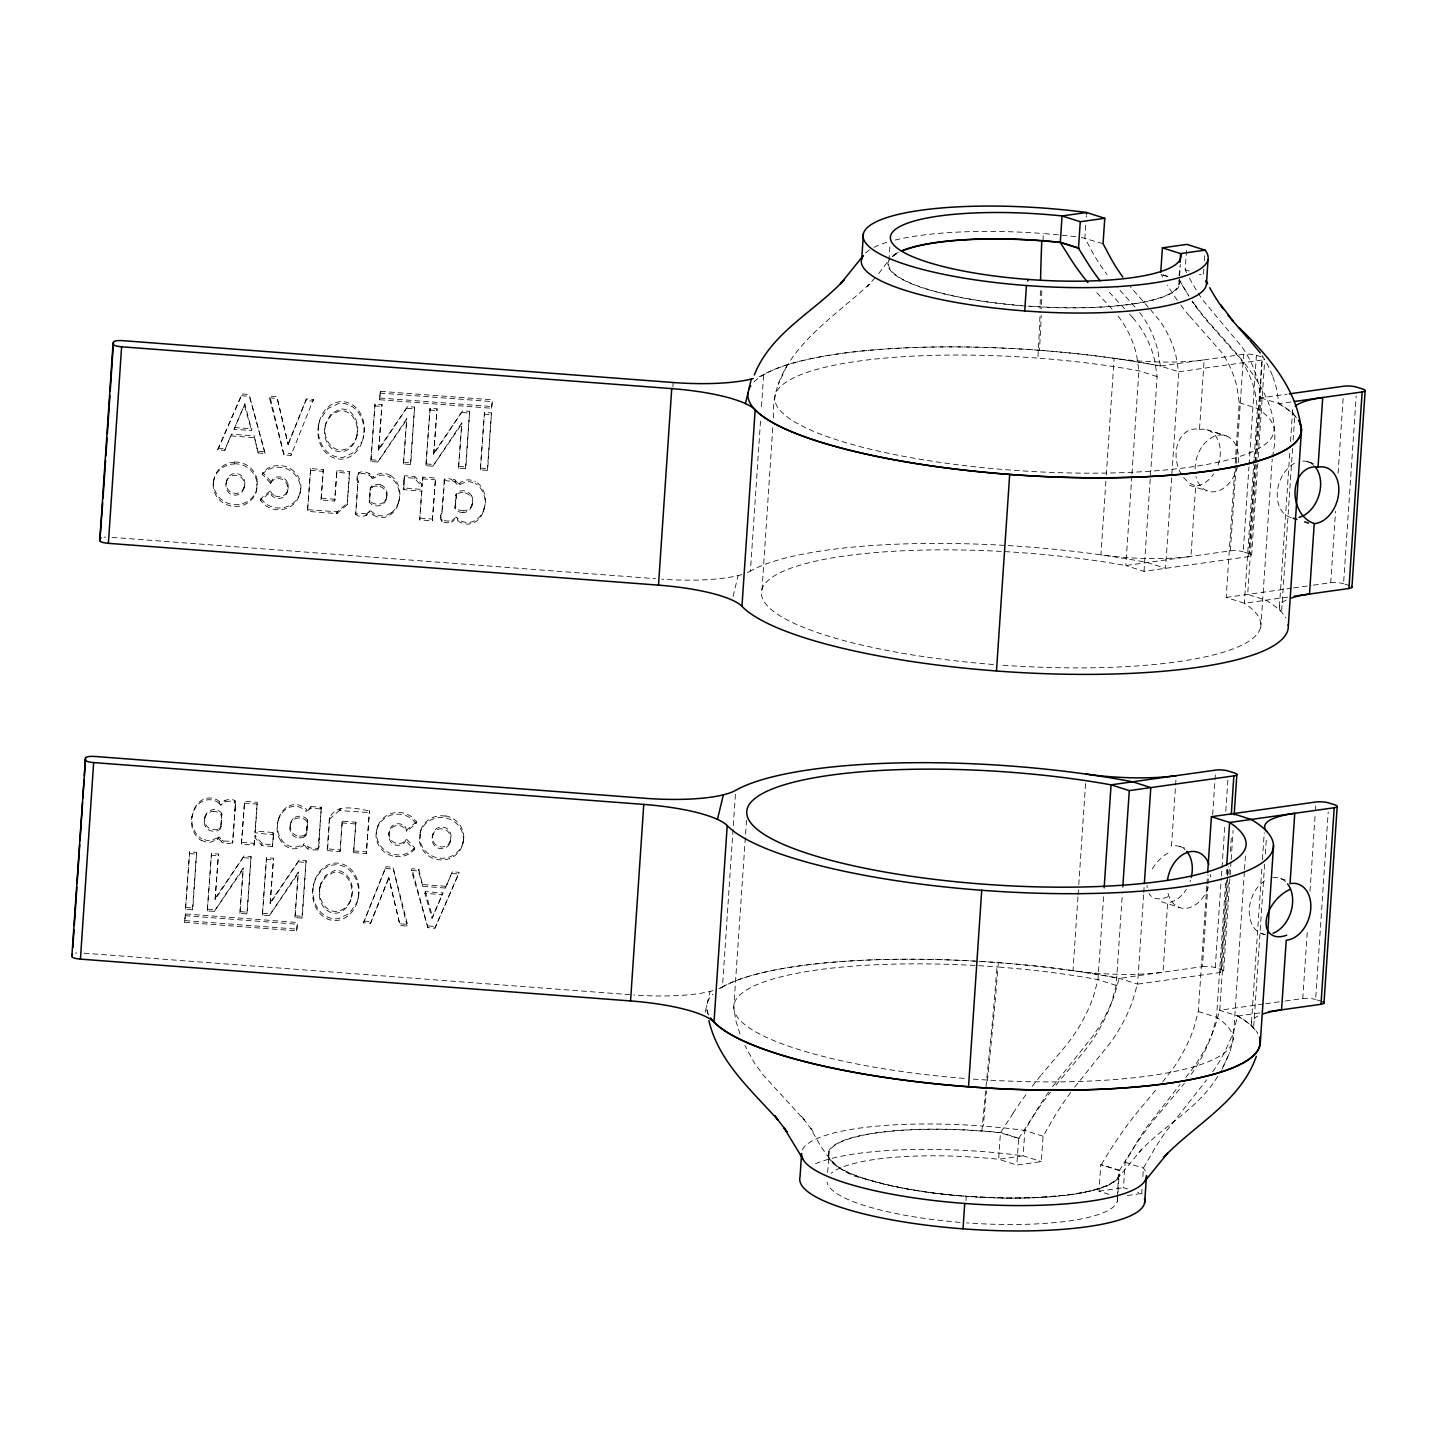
<?xml version="1.0" encoding="UTF-8"?>
<svg xmlns="http://www.w3.org/2000/svg" width="1437" height="1437" viewBox="0 0 1437 1437"><rect width="100%" height="100%" fill="white"/><g stroke="black" fill="none" stroke-linecap="round" stroke-linejoin="round"><path stroke-width="0.75" stroke-dasharray="5 3.75" d="M1040.388 290.633L1040.119 308.865M1041.789 290.723L1041.591 302.758A130.947 4.922 -85.7 0 1 1041.412 308.811M235.003 806.768C237.949 799.098 224.028 800.175 221.28 804.882M321.313 807.396L320.882 809.085M363.866 433.004C364.908 421.257 358.819 407.928 346.982 404.21A18.897 18.376 13.5 0 0 338.575 403.563L327.852 408.539L320.235 419.388M319.715 889.701C318.978 898.197 323.074 908.022 331.66 910.842A13.005 12.646 13.5 0 0 337.641 911.292C355.675 907.968 356.843 878.582 339.94 872.78A13.005 12.646 13.5 0 0 333.959 872.331L326.325 876.013L320.9 883.989L325.409 875.6L334.372 870.588A13.005 12.646 13.5 0 1 340.353 871.038C358.172 877.63 355.568 909.028 337.228 913.034A13.005 12.646 13.5 0 1 331.246 912.585C321.457 909.28 317.523 897.263 319.876 887.868M1043.011 240.877L1043.298 233.548A173.141 39.302 3.8 0 1 1075.415 236.692L1076.008 236.764M272.904 840.429L273.515 832.562L255.355 830.999L257.259 802.313L244.595 801.361L241.416 844.13L254.08 845.1L255.175 835.831M307.231 822.377L307.374 819.916L306.979 831.035A44.529 43.326 13.5 0 0 306.943 832.023L306.458 834.394M380.464 484.826L381.003 485.005A8.927 8.694 13.5 0 1 385.583 488.634L386.122 489.64A11.334 11.029 13.5 0 1 386.804 496.861L386.409 498.621A9.79 9.52 13.5 0 1 383.032 504.118A9.915 9.646 13.5 0 1 376.099 505.86L373.925 505.483A8.119 7.904 13.5 0 1 370.315 503.201L369.291 501.513L369.974 491.167A44.529 43.326 13.5 0 0 370.01 490.179L370.512 487.772M380.428 484.916A9.772 9.502 13.5 0 0 373.009 485.149A8.856 8.604 13.5 0 0 372.201 485.814L371.644 486.227A2.784 2.712 13.5 0 0 370.405 488.436A44.529 43.326 13.5 0 1 370.405 489.424L369.722 499.771L370.728 501.459A8.119 7.904 13.5 0 0 374.339 503.74L376.512 504.153A9.915 9.646 13.5 0 0 383.463 502.411M404.192 479.707L403.402 489.604L421.598 491.203L419.694 519.889L432.357 520.841L435.537 478.072L422.873 477.102L421.939 486.514L422.873 477.102M404.048 481.772L403.923 487.915L422.011 489.46L419.694 519.889M221.352 815.156L221.765 813.414L220.741 828.341L221.621 815.965L220.22 813.845A8.119 7.904 13.5 0 0 216.484 811.797L214.849 811.528A12.34 11.999 13.5 0 0 213.7 811.492M462.84 512.452A12.34 11.999 13.5 0 1 461.672 512.416L460.038 512.147A8.119 7.904 13.5 0 1 456.301 510.099L454.9 507.908L456.355 494.957A11.604 11.28 13.5 0 1 457.918 493.699M463.253 510.71A12.34 11.999 13.5 0 1 462.103 510.674L460.451 510.404A8.119 7.904 13.5 0 1 456.732 508.375L455.331 506.165L456.768 493.214A11.604 11.28 13.5 0 1 458.349 491.957M307.644 820.814L307.5 823.401M235.273 802.978C236.638 797.84 223.903 798.721 221.693 803.139M318.601 847.884L321.277 808.007L318.763 841.058C323.253 852.159 309.727 849.968 304.285 843.573M372.776 478.575C368.375 472.575 353.268 469.63 357.777 482.886L355.675 514.195L358.19 481.144C353.664 467.869 368.824 470.905 373.189 476.833M444.267 480.479L441.77 513.404C435.878 523.122 449.745 525.313 454.379 519.817M444.68 478.755L442.183 511.68C436.219 521.667 450.769 523.661 455.242 517.697M754.03 381.865A277.341 62.941 3.8 0 1 1039.49 350.287L1040.819 324.744A130.947 4.922 -85.7 0 0 1041.214 315.134M235.309 806.911L232.686 841.723M1160.557 366.004A277.557 62.994 3.8 0 0 763.64 374.536L761.341 408.773M233.01 841.076L232.56 843.196L235.686 801.253M762.005 589.906L772.819 426.843M773.411 417.898C770.34 355.46 831.035 320.361 870.373 283.269L867.337 286.574L875.869 276.802M1244.37 871.666L1233.269 1039.202L1229.785 1052.531L1221.252 1070.87M1244.532 869.439L1245.412 856.021M184.583 922.356L185.463 913.95L297.423 922.464L296.974 929.128L296.543 930.871L184.583 922.356L185.463 913.95M185.481 909.244L189.63 851.836L196.618 852.357L192.881 908.04L192.45 909.783L185.481 909.244L189.63 851.836M192.45 909.783L196.618 852.357M207.305 910.896L211.473 853.488L218.46 854.027L215.101 899.508L244.056 855.967L251.044 856.506L247.308 912.172L246.877 913.914L239.907 913.375L243.248 867.894L214.293 911.435L207.305 910.896L211.473 853.488M215.101 899.508L218.46 854.027M241.416 844.13L244.595 801.361M239.907 913.375L243.248 867.894M246.877 913.914L251.044 856.506M254.08 845.1L255.014 835.687M273.731 833.155L273.317 834.897L254.942 832.741L257.259 802.313M262.378 915.082L266.528 857.673L273.515 858.212L270.156 903.693L299.13 860.152L306.099 860.691L302.363 916.357L301.95 918.099L294.962 917.56L298.321 872.079L269.366 915.62L262.378 915.082L266.528 857.673M272.527 845.962L272.671 843.878M270.156 903.693L273.515 858.212M310.661 468.588L307.482 511.392L310.661 468.588L323.379 469.558L321.026 499.986L334.695 501.01L337.048 470.582L349.748 471.552L349.335 473.294L336.635 472.324L334.695 501.01M321.026 499.986L323.379 469.558M294.962 917.56L298.321 872.079M296.543 930.871L297.423 922.464M301.95 918.099L306.099 860.691M349.299 473.779L347.197 504.728L349.73 472.037M327.223 850.165L329.289 819.395C334.516 802.241 357.328 808.833 368.914 810.773L368.501 812.516L339.312 810.54L339.635 808.887M327.636 848.423L329.756 817.473M342.24 821.192L340.318 849.878L327.618 848.908L327.187 850.65L339.904 851.62L342.24 821.192L355.927 822.215L353.574 852.644L366.291 853.614L369.471 810.809L366.291 853.614M370.836 461.511L375.003 404.102L381.991 404.641L378.632 450.122L407.587 406.581L414.575 407.12L410.838 462.786L410.407 464.528L403.438 463.989L406.797 418.508L377.823 462.049L370.836 461.511L375.003 404.102M379.53 399.737L380.41 391.331L492.352 399.845L491.903 406.527L491.49 408.252L379.53 399.737L380.41 391.331M378.632 450.122L381.991 404.641M353.574 852.644L355.927 822.215M403.438 463.989L406.797 418.508M403.779 481.449L404.462 475.701M404.246 479.006L404.426 476.24M410.407 464.528L414.575 407.12M425.909 465.696L430.058 408.288L437.046 408.826L433.687 454.308L462.66 410.766L469.648 411.305L465.893 466.971L465.48 468.713L458.493 468.175L461.852 422.694L432.896 466.235L425.909 465.696L430.058 408.288M433.687 454.308L437.046 408.826M432.357 520.841L435.537 478.072M458.493 468.175L461.852 422.694M465.48 468.713L469.648 411.305M480.335 469.845L484.485 412.419L491.472 412.958L487.736 468.624L487.323 470.366L480.335 469.845L484.485 412.419M487.323 470.366L491.472 412.958M491.49 408.252L492.352 399.845M672.893 386.966L673.181 382.511M735.403 794.392L722.47 986.878A90.998 20.657 3.8 0 1 718.751 988.674M747.402 572.573A90.998 20.657 3.8 0 0 750.419 571.082L760.658 418.903M746.521 820.258L733.822 1006.601L735.69 1020.288L740.091 1034.281M827.658 1172.502L829.005 1152.6M889.88 246.859L888.838 262.342A145.604 33.051 3.8 0 0 1021.761 305.596M965.969 1200.506L966.257 1196.213C932.236 1193.752 898.179 1188.848 865.451 1178.933C836.083 1173.598 823.778 1152.869 810.648 1128.261L813.486 1131.961L801.271 1116.01L804.289 1119.944L764.268 1076.241L754.551 1063.272L744.869 1045.435M1070.673 1092.515L1064.907 1100.616A294.082 210.179 -72.4 0 0 1053.86 1117.537L1043.064 1136.218L1041.34 1161.599L1016.857 1165.048L1018.635 1138.517L1000.439 1132.751A145.604 33.051 3.8 0 0 829.472 1151.217A145.604 33.051 3.8 0 0 972.49 1196.644A145.604 33.051 3.8 0 0 1118.974 1170.401L1119.621 1170.311A355.514 254.08 -72.4 0 1 1153.785 1119.998L1184.375 1083.372M1085.707 225.196L1084.863 237.895L1093.341 253.846A294.082 210.179 -72.4 0 0 1102.287 267.947L1107.065 274.575M1086.246 217.256L1086.354 215.676M1077.948 896.939L1072.99 970.64A90.998 20.657 3.8 0 0 1163.018 972.202L1167.688 902.544L1168.694 902.436A29.117 20.819 -72.4 0 0 1186.279 889.467M1078.073 894.892L1078.486 888.749M1078.774 884.653L1085.653 782.285M1105.897 481.144L1100.94 554.844A90.998 20.657 3.8 0 0 1190.968 556.388L1195.692 486.047A29.117 20.819 -72.4 0 0 1213.564 474.048M1106.31 475L1114.142 358.298A90.998 20.657 3.8 0 0 1204.17 359.861L1199.5 429.501A28.794 21.304 80.6 0 0 1176.131 452.278A28.794 21.304 80.6 0 0 1195.71 485.688M1103.562 896.778L1097.994 979.603L1093.413 996.667A115.876 82.825 -72.4 0 1 1088.33 1009.259A127.336 90.998 -72.4 0 1 1073.241 1035.861L1070.547 1039.616A183.792 131.36 -72.4 0 1 1065.086 1046.657L1041.502 1074.696M1131.835 476.024L1125.818 565.567L1144.014 571.351L1248.591 556.622A9.107 2.066 3.8 0 0 1249.292 553.73L1255.291 464.402M1131.997 473.779L1138.912 370.8L1136.559 354.723A115.876 82.825 -72.4 0 0 1133.092 343.317A127.336 90.998 -72.4 0 0 1121.327 320.505L1119.1 317.433A183.792 131.36 -72.4 0 0 1116.854 314.595M1109.113 1194.363L1099 1191.147L1100.778 1164.617L1119.621 1170.311A146.017 33.141 3.8 0 1 1119.854 1174.712M1055.908 1085.151A361.567 258.409 -72.4 0 1 1059.716 1080.516L1083.3 1052.441A183.792 131.36 -72.4 0 0 1088.761 1045.418L1091.455 1041.645A127.336 90.998 -72.4 0 0 1106.544 1015.061A115.876 82.825 -72.4 0 0 1111.609 1002.451L1116.19 985.387L1122.351 893.598M1144.014 571.351L1157.108 376.584L1154.755 360.489A115.876 82.825 -72.4 0 0 1151.306 349.101A127.336 90.998 -72.4 0 0 1139.523 326.289L1137.296 323.217M1117.196 1196.931L1118.974 1170.401L1100.778 1164.617M1179.112 275.706L1179.705 266.869M1117.393 1201.188L1117.842 1194.56M1117.986 1192.351L1119.172 1174.658M1179.023 284.4L1180.352 264.498M1127.542 1188.974L1123.483 1187.698L1125.189 1162.299L1136.002 1143.636A294.046 210.161 -72.4 0 1 1147.049 1126.698L1180.011 1084.522M1186.585 272.563L1185.184 269.761L1186.621 248.601M1143.601 894.784L1137.601 984.111L1119.207 978.363L1100.275 974.933A277.107 62.887 3.8 0 0 998.32 962.646A277.341 62.941 3.8 0 0 718.967 989.231M1143.762 892.557L1144.211 885.857M1141.966 1189.243L1141.697 1193.482A172.907 39.248 3.8 0 1 1142.181 1194.129M1142.828 1176.544L1143.385 1168.083L1154.198 1149.42A294.046 210.161 -72.4 0 1 1165.245 1132.482L1206.739 1079.816M1203.811 269.204L1203.38 275.545L1199.338 274.269M1204.386 260.726L1204.817 254.385M1175.933 780.057L1171.496 845.998A29.117 20.819 -72.4 0 1 1185.238 849.806M1162.623 1081.971L1173.58 1067.745A127.336 90.998 -72.4 0 0 1187.86 1042.903A115.876 82.825 -72.4 0 0 1193.752 1028.533L1198.314 1011.468L1206.757 886.108M1206.9 883.863L1207.511 874.917M1287.696 597.109L1244.352 603.217L1226.156 597.433L1235.03 465.354M1235.191 463.127L1239.251 402.665L1236.898 386.589A115.876 82.825 -72.4 0 0 1232.856 373.62A127.336 90.998 -72.4 0 0 1221.666 352.388L1189.297 315.745M1052.477 1086.731L1092.12 1037.029A128.414 91.77 -72.4 0 0 1108.466 1009.492A119.002 85.052 -72.4 0 0 1114.393 995.284L1119.207 978.363L1202.446 966.634L1207.852 886.234M1207.996 884.006L1208.607 875.079M1212.648 814.761L1215.504 772.334M993.452 664.505A250.272 56.797 3.8 0 1 770.95 578.141A250.272 56.797 3.8 0 1 1125.818 565.567L1230.395 550.838L1243.598 354.292A9.107 2.066 3.8 0 1 1256.423 355.28L1262.494 357.202A9.107 2.066 3.8 0 1 1264.524 358.19M1074.642 1087.162L1110.316 1042.795A128.414 91.77 -72.4 0 0 1126.68 1015.258A119.002 85.052 -72.4 0 0 1132.59 1001.068L1137.403 984.147L1220.642 972.418A9.107 2.066 3.8 0 0 1221.342 969.544L1215.271 967.622L1221.27 878.276M1221.432 876.049L1224.881 824.676M1225.779 811.276L1227.881 780.004M1249.292 553.73L1243.221 551.808L1248.933 466.935M1249.076 464.708L1256.423 355.28M1225.545 882.929L1216.528 1017.252L1211.948 1034.317A115.876 82.825 -72.4 0 1 1206.056 1048.687A127.336 90.998 -72.4 0 1 1191.776 1073.511L1190.07 1075.936M1226.156 873.983L1226.462 869.511M1253.98 459.948L1244.352 603.217A250.272 56.797 3.8 0 1 999.972 665.008M1254.142 457.702L1257.447 408.449L1255.094 392.373A115.876 82.825 -72.4 0 0 1251.052 379.404A127.336 90.998 -72.4 0 0 1239.862 358.172L1207.493 321.529A355.514 254.08 -72.4 0 1 1192.153 301.159L1196.895 308.093L1192.315 301.231M1220.642 972.418L1227.09 876.39M1227.252 874.145L1227.701 867.445M1248.591 556.622L1254.752 465.049M1254.896 462.822L1261.812 360.076A9.107 2.066 3.8 0 0 1264.506 359.25M1221.342 969.544L1227.485 877.971M1227.647 875.744L1228.24 866.798M1255.435 462.175L1262.494 357.202M1228.294 882.911L1219.744 1010.211L1215.397 1025.282A117.942 84.298 -72.4 0 1 1209.667 1039.526M1228.904 873.983L1229.353 867.283M1230.395 851.638L1231.293 838.238M1256.405 464.87L1247.693 594.415L1265.889 600.181A277.557 62.994 3.8 0 1 1285.917 618M1256.549 462.642L1260.896 397.869M1223.641 971.178L1231.006 861.751M1231.15 859.506L1233.108 830.478M1251.591 555.383L1257.752 463.81M1258.201 457.11L1264.65 361.082M1260.752 627.825L1272.23 459.229M1272.374 457.02C1287.893 389.391 1226.228 349.011 1192.171 301.141M1251.483 1022.533L1261.83 868.433M1262.44 859.488L1264.237 832.688M1279.433 606.719L1289.941 450.392M1290.534 441.464L1292.635 410.192M1264.632 864.23L1253.621 1028.012A90.998 20.657 3.8 0 1 1257.77 1016.121M1265.332 854.009L1266.428 837.627M1292.582 448.434L1281.57 612.216A90.998 20.657 3.8 0 1 1288.181 599.193M1293.138 440.243L1294.791 415.688A90.998 20.657 3.8 0 1 1293.084 408.826M1285.307 1000.978L1302.784 998.517L1307.293 931.517M1309.987 891.317L1315.25 813.144M1315.394 810.917L1315.843 804.217M1313.256 585.164L1330.734 582.703L1335.548 511.249M1338.098 473.276L1343.2 397.33M1321.681 1001.409L1315.609 999.487L1328.219 811.887M1349.63 585.613L1343.559 583.691L1356.169 396.073M272.761 842.495L272.85 841.112M1116.19 985.387L1097.994 979.603L1087.845 977.825A250.164 56.779 3.8 0 0 996.991 966.921L994.206 1001.625A131.162 4.922 -85.7 0 1 991.71 1028.91L985.782 1088.941M307.015 825.88L306.548 832.777A44.529 43.326 13.5 0 0 306.53 833.765A2.784 2.712 13.5 0 1 305.434 835.957L304.752 836.388A8.856 8.604 13.5 0 1 303.89 836.945M307.338 825.628L307.446 824.155M998.32 962.628L995.913 992.644A130.947 4.922 -85.7 0 1 993.183 1022.803L987.183 1083.462M273.623 834.538L272.491 846.501M421.993 490.197L421.562 491.939M221.244 826.257L220.723 827.155M981.938 1130.901L983.591 1112.454A264.57 9.933 -85.7 0 1 985.602 1090.755M802.349 1149.869A172.907 39.248 3.8 0 1 983.303 1126.087L986.483 1090.899M318.673 425.28C316.679 437.71 322.589 452.547 335.306 456.571A18.897 18.376 13.5 0 0 343.73 457.217L354.436 452.242L362.052 441.393M357.166 434.459C355.963 442.201 350.808 450.302 342.563 451.613A13.005 12.646 13.5 0 1 336.581 451.164C326.073 447.59 322.606 434.405 325.552 424.58C323.361 434.01 327.133 446.099 337.012 449.422A13.005 12.646 13.5 0 0 342.994 449.871C361.172 446.206 363.076 415.814 345.706 409.617A13.005 12.646 13.5 0 0 339.725 409.168L330.744 414.179L325.606 424.436M313.32 886.701C311.344 899.131 317.236 913.968 329.971 917.992A18.897 18.376 13.5 0 0 338.378 918.638L349.101 913.663L356.699 902.813M358.28 896.922C360.256 884.491 354.364 869.654 341.647 865.631A18.897 18.376 13.5 0 0 333.222 864.984C323.774 866.367 316.607 874.468 314.002 883.342M347.179 504.782L336.761 513.584L308.039 511.428L308.452 509.686L337.228 511.841L347.646 502.806M256.846 489.101L256.954 482.509M420.107 833.101L419.999 839.693M318.17 849.68L318.026 848.225M219.214 803.391A15.017 14.621 13.5 0 0 200.659 802.367A21.106 20.549 13.5 0 0 193.133 812.534L191.588 818.731A25.13 24.447 13.5 0 0 192.504 828.61L193.923 832.274A17.962 17.478 13.5 0 0 201.288 840.501M219.627 801.666A15.017 14.621 13.5 0 0 201.072 800.625A21.106 20.549 13.5 0 0 193.546 810.791L192.001 816.988A25.13 24.447 13.5 0 0 192.917 826.868L194.354 830.532A17.962 17.478 13.5 0 0 201.701 838.759M356.735 436.201C358.909 426.753 355.19 414.682 345.293 411.359A13.005 12.646 13.5 0 0 339.312 410.91L331.678 414.592L326.253 422.586M319.463 889.611L320.685 884.114M225.986 483.604L227.333 478.647A9.053 8.802 13.5 0 1 235.381 473.509A9.969 9.7 13.5 0 1 237.608 473.779A8.873 8.622 13.5 0 1 243.751 478.467L244.272 479.76A12.197 11.873 13.5 0 1 244.362 486.82L242.188 491.903A8.784 8.55 13.5 0 1 235.381 495.172L232.273 494.723A8.155 7.939 13.5 0 1 228.77 492.657L227.244 490.664A11.28 10.975 13.5 0 1 226.004 483.604M319.355 421.921C321.475 412.329 328.929 403.33 338.988 401.839A18.897 18.376 13.5 0 1 347.395 402.468C361.693 407.066 367.064 424.616 363.184 438.051L364.046 433.758M1259.746 1012.923L1237.742 1016.013L1233.593 1031.047A117.942 84.298 -72.4 0 1 1227.863 1045.292A128.414 91.77 -72.4 0 1 1211.84 1073.008M213.161 483.586A21.86 21.268 13.5 0 0 231.519 506.093A22.004 21.411 13.5 0 0 256.451 491.256L257.367 480.766M455.798 495.603L456.158 494.059M445.434 816.126A22.004 21.411 13.5 0 0 420.502 830.945L419.568 841.435M217.688 449.871L242.063 393.989L249.032 394.528L265.091 453.481L258.103 452.942L254.115 435.878L231.501 434.154L224.675 450.392L217.688 449.871L242.063 393.989M234.752 462.229A21.878 21.304 13.5 0 0 214.347 477.587L213.951 479.329A22.022 21.429 13.5 0 0 213.215 483.586L213.951 479.329A21.878 21.304 13.5 0 1 234.339 463.971M224.675 450.392L231.501 434.154M234.015 429.268L244.901 403.887L251.673 430.615L234.015 429.268L244.901 403.887M244.362 486.82L242.619 490.161A8.784 8.55 13.5 0 1 235.812 493.43L232.704 492.999A8.155 7.939 13.5 0 1 229.184 490.933L227.657 488.939A11.28 10.975 13.5 0 1 226.417 481.88L226.777 480.174M265.091 453.481L249.032 394.528M288.621 442.812L306.44 398.893L313.428 399.414L290.975 455.439L283.987 454.918L269.438 397.851L269.869 396.109L276.838 396.648L288.19 444.554L276.838 396.648M258.103 452.942L254.115 435.878M256.361 491.22L256.774 489.496A22.004 21.411 13.5 0 1 231.932 504.333A21.86 21.268 13.5 0 1 213.574 481.844A22.022 21.429 13.5 0 1 214.364 477.587M270.533 483.209L262.217 474.084L266.995 468.749A22.327 21.735 13.5 0 1 284.167 466.181L285.927 466.666A21.034 20.477 13.5 0 1 290.723 468.929M260.492 500.417L260.905 498.675L270.318 490.771L269.922 492.586L260.492 500.417L264.659 504.89A22.291 21.681 13.5 0 0 285.155 508.86A21.86 21.286 13.5 0 0 300.513 489.55A21.07 20.513 13.5 0 0 300.046 484.395A22.13 21.537 13.5 0 0 290.292 470.671A21.034 20.477 13.5 0 0 285.514 468.408L283.754 467.905A22.327 21.735 13.5 0 0 266.563 470.474L262.217 474.084M270.461 483.299L272.419 479.491A8.694 8.46 13.5 0 1 276.928 477.012L280.449 476.94A8.963 8.712 13.5 0 1 287.723 483.55M191.768 817.491L192.181 815.749M283.987 454.918L269.869 396.109M290.975 455.439L291.388 453.697L284.4 453.176M205.257 826.365A11.262 10.957 13.5 0 1 204.557 818.821L204.934 817.078A11.262 10.957 13.5 0 0 205.671 824.622M288.19 444.554L306.44 398.893M313.428 399.414L313.015 401.157L306.027 400.636M221.621 816.09L222.034 814.348M224.855 801.882L225.286 800.14M300.046 493.142L300.477 491.4M201.36 840.376L206.443 842.172A13.113 12.771 13.5 0 0 210.431 842.226L217.203 839.549L219.053 836.783L221.226 839.226A32.315 31.434 13.5 0 1 221.927 840.052L221.514 841.795A32.315 31.434 13.5 0 0 220.813 840.968L218.622 838.507L219.053 836.783M221.226 821.964L221.639 820.222M223.974 841.094C240.32 840.968 226.507 846.68 223.974 841.094A2.748 2.676 13.5 0 1 221.873 840.088M234.68 802.331L235.093 800.589M234.77 810.522L235.183 808.797M336.635 472.324L337.048 470.582M254.96 832.005L255.373 830.263M255.445 836.1L255.121 837.915L262.037 845.621L272.15 846.501L272.563 844.758L262.45 843.878L255.301 835.957M336.438 513.602L336.869 511.859M337.318 513.314L337.731 511.59M261.75 845.387L262.163 843.645M358.334 474.461L358.801 472.468M272.671 834.214L273.084 832.49M358.927 473.976L359.34 472.234M357.777 482.886L358.19 481.144M278.185 820.527L279.065 818.066A21.357 20.783 13.5 0 1 285.855 809.265L290.076 807.109A14.262 13.885 13.5 0 1 300.117 807.307L303.261 808.995A21.735 21.16 13.5 0 1 304.895 810.288C306.871 813.198 307.769 809.39 305.327 808.546A21.735 21.16 13.5 0 0 303.692 807.235L300.531 805.582A14.262 13.885 13.5 0 0 290.49 805.367L286.304 807.558M356.053 512.937L355.657 514.877M366.453 513.853C347.916 511.572 359.663 519.996 367.405 514.446M369.004 475.216L369.237 473.276M371.626 478.108L372.039 476.365M296.471 837.376L295.95 837.196A8.927 8.694 13.5 0 1 291.37 833.568L290.813 832.562A11.334 11.029 13.5 0 1 290.148 825.341L290.543 823.581A9.79 9.52 13.5 0 1 293.92 818.084M371.644 486.227L371.77 487.556A8.856 8.604 13.5 0 1 372.632 486.999M369.704 495.46L370.117 493.717M366.058 515.56L367.818 512.704M369.291 501.387L369.722 499.645M369.578 502.285L369.992 500.561M310.536 808.33L310.895 806.642L306.889 811.366L310.877 808.169L320.738 808.905M306.835 828.484L307.249 826.742M305.398 835.903L305.812 834.178A2.784 2.712 13.5 0 0 306.961 832.023M317.685 849.968C313.266 849.788 304.572 850.704 305.327 844.094M307.716 848.926L308.147 847.219M320.541 808.869L321.152 807.181M391.098 512.937A21.357 20.783 13.5 0 0 397.869 504.136L398.767 501.675M318.763 841.058L319.176 839.316M403.222 489.047L403.635 487.305M403.851 489.73L404.282 487.987M414.79 478.557L414.592 476.455L404.803 475.701L404.39 477.443L414.431 478.27L421.885 486.478M340.084 810.342L340.497 808.6M421.526 486.137L421.831 484.287L415.203 476.815M339.904 851.62L340.318 849.878M443.943 481.126L444.356 479.383M441.77 513.404L442.183 511.68M441.249 520.948L441.68 519.224M350.287 901.358L350.7 899.616M441.842 521.613L442.273 519.871M452.978 481.126C450.446 475.539 436.866 481.503 452.978 481.126A2.748 2.676 13.5 0 1 455.062 482.113A32.315 31.434 13.5 0 0 455.709 482.976L457.9 485.419L466.109 481.718A13.113 12.771 13.5 0 1 470.079 481.772L475.162 483.55M455.026 482.149L455.439 480.407A32.315 31.434 13.5 0 0 456.14 481.233L458.313 483.694L457.9 485.419M455.709 495.999L456.122 494.256M455.313 501.98L455.727 500.238M459.337 484.395L460.702 482.078L466.522 479.976A13.113 12.771 13.5 0 1 470.51 480.03L475.593 481.826M377.518 827.443L377.931 825.7M451.703 522.026L452.134 520.284M454.918 507.854L455.331 506.111M455.188 508.788L455.601 507.045M457.469 520.374L457.882 518.649A15.879 15.466 13.5 0 1 456.948 517.823L455.996 516.889L456.535 519.565A15.879 15.466 13.5 0 0 457.451 520.392A15.017 14.621 13.5 0 0 475.863 521.577A21.106 20.549 13.5 0 0 483.407 511.41L484.952 505.213A25.13 24.447 13.5 0 0 484.035 495.334L482.598 491.67A17.962 17.478 13.5 0 0 475.252 483.443M388.331 879.39L370.512 923.308L363.525 922.788L385.978 866.762L392.966 867.283L407.497 924.35L407.084 926.093L400.097 925.554L388.744 877.648L400.097 925.554M388.78 833.999L389.193 832.257M370.512 923.308L388.744 877.648M471.695 495.837A11.262 10.957 13.5 0 1 472.396 503.381L472.019 505.123A11.262 10.957 13.5 0 0 471.264 497.579M363.525 922.788L385.978 866.762M407.084 926.093L392.966 867.283M414.305 849.86L414.736 848.117C401.839 832.346 404.39 840.843 414.305 849.86L409.958 853.452A22.327 21.735 13.5 0 1 392.786 856.021M416.461 821.784L407.066 829.688L406.635 831.43L416.047 823.527L416.461 821.784L412.293 817.312A22.291 21.681 13.5 0 0 391.798 813.36A21.86 21.286 13.5 0 0 376.44 832.652A21.07 20.513 13.5 0 0 376.907 837.807A22.13 21.537 13.5 0 0 386.643 851.53M420.592 830.981L420.179 832.706A22.004 21.411 13.5 0 1 445.021 817.869A21.86 21.268 13.5 0 1 463.379 840.358M411.449 870.463L411.862 868.738L418.85 869.259L422.837 886.324L445.434 888.048L452.278 871.81L459.265 872.331L434.89 928.212L427.903 927.673L411.449 870.463L418.436 871.002L422.837 886.324M418.436 871.002L418.85 869.259M449.619 843.555A9.053 8.802 13.5 0 1 441.572 848.692A9.969 9.7 13.5 0 1 439.345 848.423A8.873 8.622 13.5 0 1 433.184 843.735L432.681 842.441A12.197 11.873 13.5 0 1 432.591 835.382L434.746 830.299A8.784 8.55 13.5 0 1 441.554 827.029L444.662 827.478A8.155 7.939 13.5 0 1 448.182 829.544L449.709 831.538A11.28 10.975 13.5 0 1 450.949 838.597L449.619 843.555M424.849 893.329L425.28 891.587L442.937 892.934L432.052 918.315L424.849 893.329L442.506 894.676M427.903 927.673L411.862 868.738M432.052 918.315L442.937 892.934M434.89 928.212L459.265 872.331M445.434 888.048L452.278 871.81M419.478 841.435A21.968 21.375 13.5 0 0 442.201 859.919A21.878 21.304 13.5 0 0 462.606 844.615L463.001 842.872A22.022 21.429 13.5 0 0 463.738 838.615M733.086 596.445L738.079 575.59M705.136 1012.259L710.129 991.404M483.443 511.428L485.365 503.471A25.13 24.447 13.5 0 0 484.449 493.592L483.012 489.927A17.962 17.478 13.5 0 0 475.665 481.7M325.139 426.322L326.037 422.712M319.786 887.743L321.313 882.264M450.176 842.028L450.553 840.34A11.28 10.975 13.5 0 0 449.332 833.244L447.751 831.287A8.155 7.939 13.5 0 0 444.249 829.203L441.141 828.79A8.784 8.55 13.5 0 0 434.333 832.041L432.591 835.382M319.768 420.179L318.691 424.472L319.104 422.747C315.206 436.165 320.631 453.733 334.893 458.313A18.897 18.376 13.5 0 0 343.299 458.96C353.376 457.451 360.831 448.452 362.932 438.86M362.519 440.602L363.597 436.309M357.166 902.023L358.262 897.73L357.831 899.454C361.747 886.036 356.322 868.469 342.06 863.888A18.897 18.376 13.5 0 0 333.635 863.242C322.571 864.876 315.08 875.402 313.356 885.893L313.769 884.15C309.853 897.586 315.278 915.135 329.54 919.734A18.897 18.376 13.5 0 0 337.964 920.363C348.023 918.872 355.478 909.872 357.597 900.28M287.22 492.172L287.957 489.334M329.324 819.27L339.276 810.576M484.646 507.189L483.856 509.686A21.106 20.549 13.5 0 1 476.276 519.817A15.017 14.621 13.5 0 1 457.738 518.811M226.345 481.916L226.92 480.389A9.053 8.802 13.5 0 1 234.967 475.252A9.969 9.7 13.5 0 1 237.195 475.503A8.873 8.622 13.5 0 1 243.338 480.209L243.859 481.503A12.197 11.873 13.5 0 1 243.931 488.544M450.607 840.286L450.032 841.813A9.053 8.802 13.5 0 1 441.985 846.95A9.969 9.7 13.5 0 1 439.758 846.698A8.873 8.622 13.5 0 1 433.615 841.992L433.094 840.699A12.197 11.873 13.5 0 1 433.004 833.658M220.741 828.341L220.292 828.88A11.604 11.28 13.5 0 1 218.604 830.245A9.484 9.233 13.5 0 1 211.473 830.945L210.377 830.712A8.82 8.568 13.5 0 1 205.904 827.281L205.365 826.311M786.757 366.13L778.225 384.469M1222.025 1069.2L1229.785 1052.531M1018.635 1138.517L1031.371 1118.92A361.567 258.409 -72.4 0 1 1050.411 1092.12M1013.175 1113.136L1000.439 1132.751L998.661 1159.264L1016.857 1165.048M1217.696 1076.313C1198.512 1108.735 1162.982 1125.728 1138.176 1153.157L1141.229 1149.834L1115.795 1180.657L1106.724 1185.992L1091.599 1190.86L1071.607 1194.614L1034.299 1197.775L1007.211 1198.153L966.221 1196.356M270.749 482.85L271.988 481.233A8.694 8.46 13.5 0 1 276.515 478.755L280.035 478.683A8.963 8.712 13.5 0 1 287.292 485.293A12.232 11.909 13.5 0 1 286.268 494.382A8.963 8.73 13.5 0 1 276.928 498.316L274.647 497.615A8.335 8.119 13.5 0 1 271.216 494.885L270.497 491.113L271.647 493.142A8.335 8.119 13.5 0 0 275.06 495.891M379.045 448.38L407.587 406.581M377.823 462.049L406.366 420.251M434.118 452.565L462.66 410.766M432.896 466.235L461.439 424.436M215.514 897.766L244.056 855.967M214.293 911.435L242.835 869.636M270.569 901.951L299.13 860.152M269.366 915.62L297.908 873.822M1048.615 1092.12L1046.711 1094.832A294.082 210.179 -72.4 0 0 1035.664 1111.771L1024.85 1130.434L1023.144 1155.815L1041.34 1161.599M270.928 481.503L262.63 472.36M878.708 273.533L889.557 259.253M1135.625 1114.268L1156.623 1089.066M1185.759 1077.534L1192.441 1068.894A128.414 91.77 -72.4 0 0 1209.667 1039.526M414.736 848.117L410.371 851.71A22.327 21.735 13.5 0 1 393.199 854.279L391.439 853.794A21.034 20.477 13.5 0 1 386.643 851.548M368.052 512.524L370.063 510.836L367.854 514.069M310.913 806.624L320.954 807.127M458.313 483.694L459.247 483.03M305.812 834.178L305.165 834.646A8.856 8.604 13.5 0 1 304.303 835.202M892.215 256.343L896.149 253.595M217.203 839.549L218.622 838.507M391.062 512.901L386.876 515.093A14.262 13.885 13.5 0 1 376.835 514.895L373.692 513.207A21.735 21.16 13.5 0 1 372.039 511.913C370.081 509.201 369.255 512.668 371.626 513.656A21.735 21.16 13.5 0 0 373.261 514.967M217.616 837.807L210.844 840.483A13.113 12.771 13.5 0 1 206.874 840.429L201.773 838.651M303.764 845.369L304.895 845.836M1199.5 429.501L1200.488 429.34A29.117 20.819 -72.4 0 1 1217.552 466.432M1243.598 354.292L1160.377 366.022L1141.445 362.609A277.107 62.887 3.8 0 0 1039.472 350.305M1261.812 360.076L1178.574 371.806L1175.969 355.927A119.002 85.052 -72.4 0 0 1171.856 343.138A128.414 91.77 -72.4 0 0 1158.905 319.75L1150.839 310.069M1189.387 278.024L1193.68 285.712A294.046 210.161 -72.4 0 0 1202.625 299.83L1241.047 345.832A128.414 91.77 -72.4 0 1 1254.609 370.872A117.942 84.298 -72.4 0 1 1258.525 383.751L1260.698 397.905L1287.121 394.169M1272.805 376.656A117.942 84.298 -72.4 0 1 1276.721 389.535L1278.912 403.671L1292.186 401.803M1226.156 597.433L1291.396 588.254M1293.587 587.949L1311.065 585.488M1263.446 1004.05L1219.546 1010.247L1237.94 1015.995A277.557 62.994 3.8 0 1 1257.267 1032.664M1265.638 1003.744L1283.115 1001.284M1099 1191.147L1123.483 1187.698M1127.398 1195.494L1141.697 1193.482L1137.637 1192.189M379.979 393.073L491.939 401.588M379.961 398.013L491.903 406.527M241.632 395.732L248.619 396.271M269.438 397.851L276.425 398.372M374.59 405.845L381.559 406.366M407.174 408.324L414.161 408.844M429.645 410.03L436.632 410.569M462.247 412.509L469.216 413.03M484.071 414.161L491.059 414.7M234.429 427.525L252.086 428.873M231.088 435.896L253.684 437.62M218.101 448.128L225.088 448.667M258.516 451.2L265.504 451.739M371.267 459.768L378.236 460.307M403.851 462.247L410.838 462.786M426.322 463.953L433.309 464.492M458.906 466.432L465.893 466.971M480.748 468.103L487.736 468.624M310.248 470.33L322.948 471.282M422.442 478.844L435.106 479.796M321.439 498.244L335.126 499.286M420.107 518.146L432.771 519.116M112.086 537.384L655.506 578.698M244.182 803.103L256.846 804.055M341.826 822.916L355.514 823.958M353.987 850.92L366.704 851.872M241.829 842.405L254.493 843.357M189.217 853.578L196.204 854.099M211.059 855.231L218.029 855.769M243.643 857.709L250.631 858.248M266.114 859.416L273.102 859.955M298.698 861.895L305.686 862.434M385.565 868.505L392.535 869.026M451.865 873.534L458.834 874.073M423.268 884.581L445.865 886.306M185.894 907.501L192.881 908.04M207.718 909.172L214.706 909.693M240.32 911.651L247.308 912.172M262.791 913.357L269.779 913.878M295.375 915.836L302.363 916.357M363.938 921.045L370.926 921.566M400.528 923.829L407.497 924.35M428.334 925.931L435.303 926.47M185.032 915.692L296.992 924.189M185.014 920.614L296.974 929.128M84.136 953.18L629.783 994.673M1081.325 237.428L1103.059 243.679M465.085 492.909L466.145 493.232A8.82 8.568 13.5 0 1 470.617 496.663L471.174 497.615M392.768 856.039L391.026 855.536A21.034 20.477 13.5 0 1 386.23 853.273A22.13 21.537 13.5 0 1 376.494 839.549A21.07 20.513 13.5 0 1 376.027 834.394A21.86 21.286 13.5 0 1 391.367 815.048A22.291 21.681 13.5 0 1 411.898 819.036L416.047 823.527M1189.441 485.293L1207.062 490.843M1161.455 901.789L1179.058 907.34M1308.658 462.067L1314.891 464.043M1306.718 461.457L1314.963 464.079M1280.672 878.564L1288.54 881.061M1185.184 269.761L1189.225 271.054M1163.072 274.844L1169.341 276.838M1162.641 274.988L1168.712 276.928M1260.698 397.905L1279.11 403.653A277.557 62.994 3.8 0 1 1296.785 418.023M1157.108 376.584L1138.912 370.8L1128.763 369.022A250.164 56.779 3.8 0 0 1037.909 358.118L1039.454 328.606A131.162 4.922 -85.7 0 0 1040.047 312.009M1239.251 402.665L1257.447 408.449L1261.273 411.126A250.272 56.797 3.8 0 1 1073.421 473.024A250.272 56.797 3.8 0 1 775.351 402.288A250.272 56.797 3.8 0 1 1037.891 358.1M1206.757 429.681L1224.575 435.375M1215.971 432.627L1226.515 435.986M1198.314 1011.468L1216.528 1017.252L1220.354 1019.929A250.272 56.797 3.8 0 1 972.059 1079.025M1043.064 1136.218L1024.85 1130.434L1015.42 1129.231A173.141 39.302 3.8 0 0 983.285 1126.087M1125.189 1162.299L1143.385 1168.083A172.907 39.248 3.8 0 1 1146.133 1173.041M1019.282 1138.427L1001.086 1132.661A146.287 33.195 3.8 0 0 829.562 1149.708A146.287 33.195 3.8 0 0 959.79 1195.835A146.287 33.195 3.8 0 0 1119.854 1174.712M1179.849 846.519L1187.878 849.105M1261.201 933.439L1265.063 934.679M380.051 486.568L380.589 486.748A8.927 8.694 13.5 0 1 385.17 490.376L385.709 491.382A11.334 11.029 13.5 0 1 386.391 498.603M296.902 835.633L296.363 835.454A8.927 8.694 13.5 0 1 291.783 831.825L291.244 830.82A11.334 11.029 13.5 0 1 290.561 823.599M275.06 495.873L277.341 496.573A8.963 8.73 13.5 0 0 286.61 492.604A12.232 11.909 13.5 0 0 287.813 483.533M390.343 475.503L389.355 474.946A14.28 13.885 13.5 0 0 378.667 473.976L373.602 476.527L373.189 478.27L378.254 475.719A14.28 13.885 13.5 0 1 388.942 476.689L389.93 477.246M287.023 844.956L288.011 845.513A14.28 13.885 13.5 0 0 298.698 846.483L303.764 843.932L303.351 845.674L298.285 848.225A14.28 13.885 13.5 0 1 287.598 847.255L286.61 846.698A19.094 18.591 13.5 0 1 279.155 837.807M1278.912 403.671L1286.995 409.024A277.341 62.941 3.8 0 1 1296.803 418.275M1237.742 1016.013L1245.843 1021.366A277.341 62.941 3.8 0 1 1257.698 1033.688M373.261 514.949L376.422 516.619A14.262 13.885 13.5 0 0 386.463 516.835L390.648 514.644A21.357 20.783 13.5 0 0 397.456 505.878L397.798 505.07A28.722 27.95 13.5 0 0 398.911 501.226A26.117 25.417 13.5 0 0 397.474 486.101A19.094 18.591 13.5 0 0 390.002 477.156M1124.56 308.757L1112.454 295.735A361.567 258.409 -72.4 0 1 1107.658 290.22M1148.379 307.338L1130.29 286.807M1129.464 313.985L1132.697 317.595M1112.076 309.099L1095.084 290.885M1135.068 307.051L1117.429 287.436M1139.667 312.583L1140.727 313.949A128.414 91.77 -72.4 0 1 1153.66 337.354A119.002 85.052 -72.4 0 1 1157.755 350.143L1160.377 366.022L1178.771 371.77L1165.551 568.316L1147.355 562.532A277.557 62.994 3.8 0 0 750.419 571.082M307.41 819.952L306.638 819A8.119 7.904 13.5 0 0 303.027 816.719L300.854 816.306A9.915 9.646 13.5 0 0 293.902 818.048M306.961 821.659L306.225 820.743A8.119 7.904 13.5 0 0 302.614 818.461L300.441 818.048A9.915 9.646 13.5 0 0 293.489 819.791A9.79 9.52 13.5 0 0 290.13 825.323M221.801 813.45L220.633 812.103A8.119 7.904 13.5 0 0 216.915 810.073L215.263 809.785A12.34 11.999 13.5 0 0 214.113 809.75M260.905 498.675L265.073 503.148A22.291 21.681 13.5 0 0 285.568 507.117A21.86 21.286 13.5 0 0 300.926 487.808A21.07 20.513 13.5 0 0 300.459 482.652M1179.454 280.035L1188.866 296.076A355.514 254.08 -72.4 0 1 1179.454 280.053A146.017 33.141 3.8 0 1 1179.705 284.454A146.287 33.195 3.8 0 1 1022.641 305.812A146.287 33.195 3.8 0 1 888.677 260.762M471.587 495.891L471.031 494.939A8.82 8.568 13.5 0 0 466.576 491.49L465.516 491.167A9.484 9.233 13.5 0 0 458.277 491.813M205.778 824.587L206.335 825.521A8.82 8.568 13.5 0 0 210.79 828.987L211.85 829.293A9.484 9.233 13.5 0 0 219.089 828.646M425.28 891.587L432.465 916.59M244.488 405.629L251.673 430.615M706.932 1009.6L707.722 1014.001M1132.679 317.613A183.792 131.36 -72.4 0 1 1137.314 323.217M1189.261 315.799A355.514 254.08 -72.4 0 1 1180.855 305.165M1177.352 300.315A355.514 254.08 -72.4 0 1 1167.455 285.119M1162.767 277.054A355.514 254.08 -72.4 0 1 1161.258 274.269M1178.825 280.125A145.604 33.051 3.8 0 1 1028.281 306.099M892.682 256.594A145.604 33.051 3.8 0 1 896.598 253.792M1262.099 355.622A128.414 91.77 -72.4 0 1 1272.805 376.656M1330.734 582.703A9.107 2.066 3.8 0 1 1343.559 583.691M865.577 252.966A172.907 39.248 3.8 0 1 869.852 249.661M874.019 247.308A172.907 39.248 3.8 0 1 887.671 242.063M895.089 240.051A172.907 39.248 3.8 0 1 1043.298 233.548M741.887 574.549A90.998 20.657 3.8 0 1 661.721 579.165M763.64 374.536A90.998 20.657 3.8 0 1 755.988 377.751M894.012 254.942A146.287 33.195 3.8 0 1 898.556 252.283M1230.395 550.838A9.107 2.066 3.8 0 1 1243.221 551.808M1195.081 468.983A29.117 20.819 -72.4 0 1 1225.761 435.716A29.117 20.819 -72.4 0 1 1231.06 480.838A29.117 20.819 -72.4 0 1 1195.979 476.671M1302.766 461.043A29.117 20.819 -72.4 0 1 1314.047 465.624M1291.162 517.554A29.117 20.819 -72.4 0 1 1277.421 491.203A29.117 20.819 -72.4 0 1 1296.875 462.229M104.021 537.24A9.107 2.066 3.8 0 1 105.637 537.133M453.391 479.347A2.748 2.676 13.5 0 1 455.493 480.371M457.846 493.556A9.484 9.233 13.5 0 1 465.067 492.999M472.09 505.141A9.825 9.556 13.5 0 1 462.84 512.668M472.504 503.399A9.825 9.556 13.5 0 1 463.253 510.925M398.211 503.327A28.722 27.95 13.5 0 0 399.324 499.483A26.117 25.417 13.5 0 0 397.887 484.359A19.094 18.591 13.5 0 0 390.415 475.413M369.992 490.179A2.784 2.712 13.5 0 1 371.087 487.987M372.578 486.892A9.772 9.502 13.5 0 1 380.015 486.658M386.822 496.879A9.79 9.52 13.5 0 1 383.445 502.375M290.867 469.055A22.327 21.735 13.5 0 1 300.692 482.886M234.123 463.792A22.022 21.429 13.5 0 1 256.9 482.293M234.536 462.049A22.022 21.429 13.5 0 1 257.313 480.569M722.47 986.878A277.557 62.994 3.8 0 1 1119.405 978.346M815.533 1163.736A172.907 39.248 3.8 0 1 1023.144 1155.815L998.661 1159.264A145.604 33.051 3.8 0 0 831.053 1173.382M1117.465 1198.027A145.604 33.051 3.8 0 1 966.652 1222.887M960.132 1222.384A145.604 33.051 3.8 0 1 827.101 1182.094M1013.121 1113.082A361.567 258.409 -72.4 0 1 1026.898 1093.377M1032.215 1086.336A361.567 258.409 -72.4 0 1 1041.502 1074.732M1101.407 1164.527A355.514 254.08 -72.4 0 1 1135.589 1114.232M964.227 1078.415A250.272 56.797 3.8 0 1 734.325 1003.277A250.272 56.797 3.8 0 1 996.973 966.903M708.872 1015.061A277.341 62.941 3.8 0 1 706.806 1005.253M707.561 1002.074A277.341 62.941 3.8 0 1 712.842 994.188M713.039 990.632A90.998 20.657 3.8 0 1 633.771 994.979M75.353 953.126A9.107 2.066 3.8 0 1 76.862 952.965M1302.784 998.517A9.107 2.066 3.8 0 1 1315.609 999.487M1202.446 966.634A9.107 2.066 3.8 0 1 1215.271 967.622M1190.483 880.27A29.117 20.819 -72.4 0 1 1190.016 881.671M1168.083 896.688A28.794 17.154 -50.8 0 1 1148.935 893.491M1147.139 887.617A28.794 17.154 -50.8 0 1 1147.049 885.461M1152.33 868.846A28.794 17.154 -50.8 0 1 1171.137 851.405M223.561 842.854A2.748 2.676 13.5 0 1 221.46 841.831M204.449 818.803A9.825 9.556 13.5 0 1 213.7 811.276M220.597 827.245A11.604 11.28 13.5 0 1 219.017 828.502M204.862 817.06A9.825 9.556 13.5 0 1 214.113 809.534M278.742 818.874A28.722 27.95 13.5 0 0 277.61 822.718A26.117 25.417 13.5 0 0 279.065 837.843M303.943 837.053A9.772 9.502 13.5 0 1 296.507 837.286M286.268 807.522A21.357 20.783 13.5 0 0 279.496 816.324L279.155 817.132A28.722 27.95 13.5 0 0 278.042 820.976A26.117 25.417 13.5 0 0 279.479 836.1A19.094 18.591 13.5 0 0 286.951 845.046M304.357 835.31A9.772 9.502 13.5 0 1 296.938 835.544M389.229 838.651A8.963 8.712 13.5 0 0 396.486 845.315L400.007 845.172A8.694 8.46 13.5 0 0 404.533 842.711L406.204 839.352L404.947 840.968A8.694 8.46 13.5 0 1 400.438 843.447L396.917 843.519A8.963 8.712 13.5 0 1 389.643 836.909A12.232 11.909 13.5 0 1 390.684 827.82A8.963 8.73 13.5 0 1 400.025 823.886L402.306 824.587A8.335 8.119 13.5 0 1 405.719 827.317L406.455 831.089L405.306 829.059A8.335 8.119 13.5 0 0 401.893 826.329L399.612 825.628A8.963 8.73 13.5 0 0 390.325 829.598A12.232 11.909 13.5 0 0 389.14 838.669M463.325 840.358A22.022 21.429 13.5 0 1 462.588 844.615M445.398 815.875A21.878 21.304 13.5 0 1 442.614 858.23A21.968 21.375 13.5 0 1 419.891 839.711M1210.511 874.343A29.117 20.819 -72.4 0 1 1210.421 876.875M1208.194 887.491A29.117 20.819 -72.4 0 1 1185.83 908.328A29.117 20.819 -72.4 0 1 1167.491 890.635M1272.841 877.702A29.117 20.819 -72.4 0 1 1286.043 882.12M1265.135 934.391A29.117 20.819 -72.4 0 1 1249.238 910.393A29.117 20.819 -72.4 0 1 1266.823 879.642M219.484 801.828L219.071 803.552A15.879 15.466 13.5 0 1 219.987 804.379L220.939 805.313L220.526 802.744A15.879 15.466 13.5 0 0 219.484 801.81"/><path stroke-width="1.5" d="M1040.568 279.712L1040.765 270.892A264.57 9.933 -85.7 0 1 1041.268 254.385L1041.789 240.644M753.257 378.542A90.998 20.657 3.8 0 1 673.181 382.511L123.061 340.677A9.107 2.066 3.8 0 0 113.505 342.024L113.02 344.054A9.107 2.066 3.8 0 0 121.606 346.784L671.726 388.619A90.998 20.657 3.8 0 1 755.161 409.796L741.959 606.342A277.557 62.994 3.8 0 0 1047.771 673.773A277.557 62.994 3.8 0 0 1288.235 624.664M1206.541 282.927L1207.996 259.935M1259.495 1037.173A277.557 62.994 3.8 0 1 1026.826 1089.785A277.557 62.994 3.8 0 1 714.009 1022.138A90.998 20.657 3.8 0 0 630.556 1000.942L80.436 959.126A9.107 2.066 3.8 0 1 71.85 956.395L85.555 757.82A9.107 2.066 3.8 0 1 95.111 756.473L645.231 798.307A90.998 20.657 3.8 0 0 735.69 790.332A277.557 62.994 3.8 0 1 1132.607 781.8L1150.803 787.584L1144.355 883.611M741.959 606.342A90.998 20.657 3.8 0 0 658.505 585.146L108.386 543.33A9.107 2.066 3.8 0 1 99.8 540.599L113.02 344.054M72.802 947.666L74.005 929.793M74.293 925.338L76.844 887.365M77.149 882.893L79.7 844.938M80.005 840.465L82.556 802.493M82.861 798.02L84.064 780.165M84.352 775.693L85.555 757.82M99.8 540.599L102.692 502.824M102.997 498.37L105.548 460.397M105.853 455.924L107.056 438.051M107.362 433.597L109.913 395.624M110.2 391.151L113.505 342.024M80.436 959.126L93.656 762.58A9.107 2.066 3.8 0 1 85.07 759.868M108.386 543.33L121.606 346.784M630.556 1000.942L643.776 804.415L93.656 762.58M658.505 585.146L671.726 388.619M643.776 804.415A90.998 20.657 3.8 0 1 727.212 825.61L714.009 1022.138M801.577 1153.785L800.014 1177.065A172.907 39.248 3.8 0 0 973.37 1229.551A172.907 39.248 3.8 0 0 1144.463 1198.53M861.715 259.127L863.421 233.746M968.52 1086.767L981.722 890.221M996.47 670.953L1009.69 474.426M963.024 1228.833L964.73 1203.452M1024.725 310.913L1026.431 285.514M1027.778 281.005L1027.886 279.407M1100.095 280.862A361.567 258.409 -72.4 0 1 1088.725 264.695L1078.486 248.26L1080.265 221.729L1062.069 215.945A145.604 33.051 3.8 0 0 891.102 234.429A145.604 33.051 3.8 0 0 1034.119 279.856A145.604 33.051 3.8 0 0 1180.603 253.595L1205.104 250.146L1186.908 244.38L1162.407 247.829L1160.773 272.132M1086.462 214.077L1086.57 212.496A172.907 39.248 3.8 0 0 864.751 230.621A172.907 39.248 3.8 0 0 1040.532 286.466A172.907 39.248 3.8 0 0 1205.104 250.146M1078.486 248.26L1060.29 242.476L1062.069 215.945L1086.57 212.496L1104.766 218.28L1103.059 243.679L1111.537 259.612A294.082 210.179 -72.4 0 0 1120.501 273.731L1122.854 277.072M1104.155 887.815L1111.07 784.836L1215.648 770.106A9.107 2.066 3.8 0 1 1228.473 771.076L1234.545 772.998A9.107 2.066 3.8 0 1 1233.862 775.89L1231.311 813.845M1122.8 886.88L1129.284 790.619L1111.07 784.836A250.272 56.797 3.8 0 0 751.623 801.505A250.272 56.797 3.8 0 0 1018.312 886.216A250.272 56.797 3.8 0 0 1229.623 822.485L1334.201 807.756A9.107 2.066 3.8 0 0 1334.883 804.882L1328.812 802.942A9.107 2.066 3.8 0 0 1316.005 801.972L1211.409 816.701L1207.655 872.672M1180.011 262.45L1180.603 253.595L1162.407 247.829M1226.749 865.02L1229.623 822.485L1211.409 816.701M1234.149 814.851L1236.862 774.651M1260.375 1041.538L1273.595 844.992M1288.324 625.724L1301.545 429.196M1314.262 523.463A28.794 21.86 80.6 0 1 1295.096 490.52A28.794 21.86 80.6 0 1 1318.034 467.133L1322.723 397.51A90.998 20.657 3.8 0 0 1295.186 406.222M1268.476 1011.684L1320.98 1004.301L1334.201 807.756M1294.234 596.193L1348.93 588.487L1362.15 391.96A9.107 2.066 3.8 0 0 1362.833 389.068L1356.779 387.146A9.107 2.066 3.8 0 0 1343.954 386.176L1289.312 393.864M1323.98 1003.062L1337.2 806.516M1351.93 587.248L1365.15 390.72M1144.588 1203.254L1146.546 1175.466M71.85 956.395L72.353 954.366A9.107 2.066 3.8 0 1 72.586 954.006M745.408 403.599L751.3 379.063M717.458 819.395L723.35 794.859M1256.297 1056.357C1240.436 1101.766 1195.494 1124.003 1164.078 1156.911L1167.634 1153.049L1144.66 1181.448M754.317 374.967C771.112 332.486 814.258 311.955 843.932 280.089L840.394 283.951L863.368 255.552M1318.034 467.169L1319.04 466.989A29.117 20.819 -72.4 0 1 1338.709 492.891A29.117 20.819 -72.4 0 1 1314.226 523.697L1309.502 594.038A90.998 20.657 3.8 0 0 1291.001 598.133M1080.265 221.729L1104.766 218.28M1294.36 401.498L1362.15 391.96M1129.284 790.619L1233.862 775.89M1079.115 248.17L1060.919 242.386A146.287 33.195 3.8 0 0 901.268 251.008M1232.946 813.665L1251.16 819.449A277.557 62.994 3.8 0 1 1083.696 893.616A277.557 62.994 3.8 0 1 727.212 825.61M1293.066 518.164L1296.928 519.404M1304.634 521.865L1308.496 523.104M1238.981 327.474C1267.165 354.831 1295.671 386.894 1301.078 427.4M1248.699 339.222L1228.078 315.475M1249.939 340.569L1259.243 351.616A128.414 91.77 -72.4 0 1 1260.249 352.963M1220.606 304.68L1233.359 321.421M1223.174 308.937L1220.821 305.614A294.046 210.161 -72.4 0 1 1211.876 291.495L1209.72 287.705M803.032 1159.156L784.117 1128.027L787.404 1132.32L774.651 1115.579L778.118 1120.124C751.264 1090.072 718.464 1061.638 708.908 1020.611M1206.182 281.095L1207.601 283.808M901.915 251.116A145.604 33.051 3.8 0 1 1060.29 242.476L1070.601 258.84A361.567 258.409 -72.4 0 0 1087.899 282.586M1206.146 280.502A172.961 39.248 3.8 0 1 1029.161 311.254A172.961 39.248 3.8 0 1 862.703 256.433M1298.437 420.322A277.557 62.994 3.8 0 1 1077.499 477.677A277.557 62.994 3.8 0 1 755.161 409.796M1299.659 422.873A277.341 62.941 3.8 0 1 1036.077 476.096A277.341 62.941 3.8 0 1 747.958 392.93M748.731 389.732A277.341 62.941 3.8 0 1 750.779 385.745M1351.391 586.386A9.107 2.066 3.8 0 1 1348.93 588.487M1315.573 467.348A29.117 20.819 -72.4 0 1 1318.609 496.286A29.117 20.819 -72.4 0 1 1298.976 517.41M100.303 538.57A9.107 2.066 3.8 0 1 101.111 537.869M1176.22 775.657A90.998 20.657 3.8 0 1 1086.192 774.094M1263.051 1013.929A90.998 20.657 3.8 0 1 1281.553 1009.852L1286.241 940.193L1287.229 940.085A29.117 20.819 -72.4 0 0 1310.795 908.094A29.117 20.819 -72.4 0 0 1290.031 883.665L1294.773 813.306A90.998 20.657 3.8 0 0 1266.841 831.484M1146.546 1176.077A172.961 39.248 3.8 0 1 972.705 1204.026A172.961 39.248 3.8 0 1 801.379 1153.498M1259.638 1038.25A277.341 62.941 3.8 0 1 1015.672 1089.372A277.341 62.941 3.8 0 1 710.65 1017.917M1322.669 1001.787A9.107 2.066 3.8 0 1 1320.98 1004.301M1286.744 935.164A28.794 17.711 -49.6 0 1 1266.123 921.548A28.794 17.711 -49.6 0 1 1289.833 889.521M1167.437 880.396A29.117 20.819 -72.4 0 1 1186.495 852.734A29.117 20.819 -72.4 0 1 1208.876 864.212M1186.746 851.369A29.117 20.819 -72.4 0 1 1191.255 877.45M1287.57 883.845A29.117 20.819 -72.4 0 1 1291.019 911.489A29.117 20.819 -72.4 0 1 1273.002 933.278"/></g></svg>
